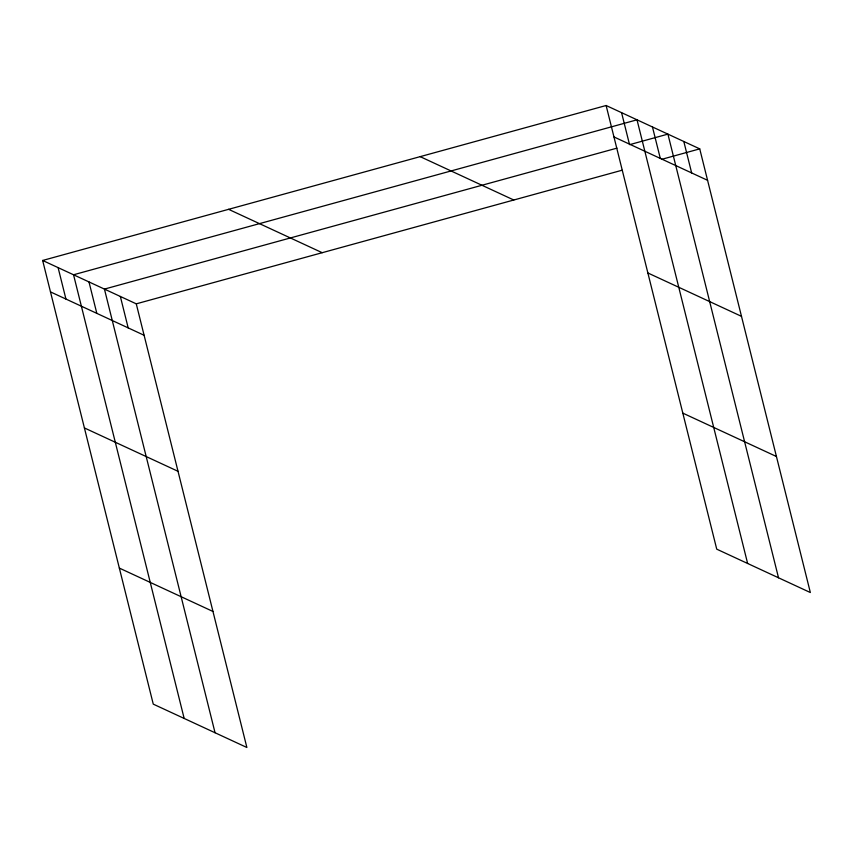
<?xml version="1.0" encoding="UTF-8"?>
<svg xmlns="http://www.w3.org/2000/svg" width="853" height="853" viewBox="0 0 853 853"><rect width="100%" height="100%" fill="white"/><g stroke="black" fill="none" stroke-linecap="round" stroke-linejoin="round"><path stroke-width="1.28" d="M42.65 260.464L136.267 303.839L246.88 747.495L153.263 704.13L42.65 260.464L606.12 105.505L699.737 148.87L810.35 592.536L716.733 549.161L606.12 105.505M616.964 148.134L104.439 289.092L215.052 732.748M629.695 144.637L667.91 134.124L778.522 577.79M136.267 303.839L622.04 170.237M661.523 159.383L699.737 148.87M613.957 136.938L707.574 180.314M420.177 156.643L513.783 200.007M647.875 272.971L741.492 316.346M682.816 413.129L776.433 456.504M228.593 209.326L322.21 252.701M50.487 291.897L144.104 335.272M84.404 427.939L178.021 471.304M119.345 568.087L212.962 611.462M683.818 141.502L691.655 172.935M652.46 126.969L660.297 158.402M747.633 563.47L637.01 119.815L73.539 274.773L184.163 718.439M621.57 112.66L629.407 144.093M120.348 296.46L128.185 327.904M88.989 281.938L96.826 313.371M58.1 267.618L65.937 299.062"/></g></svg>
